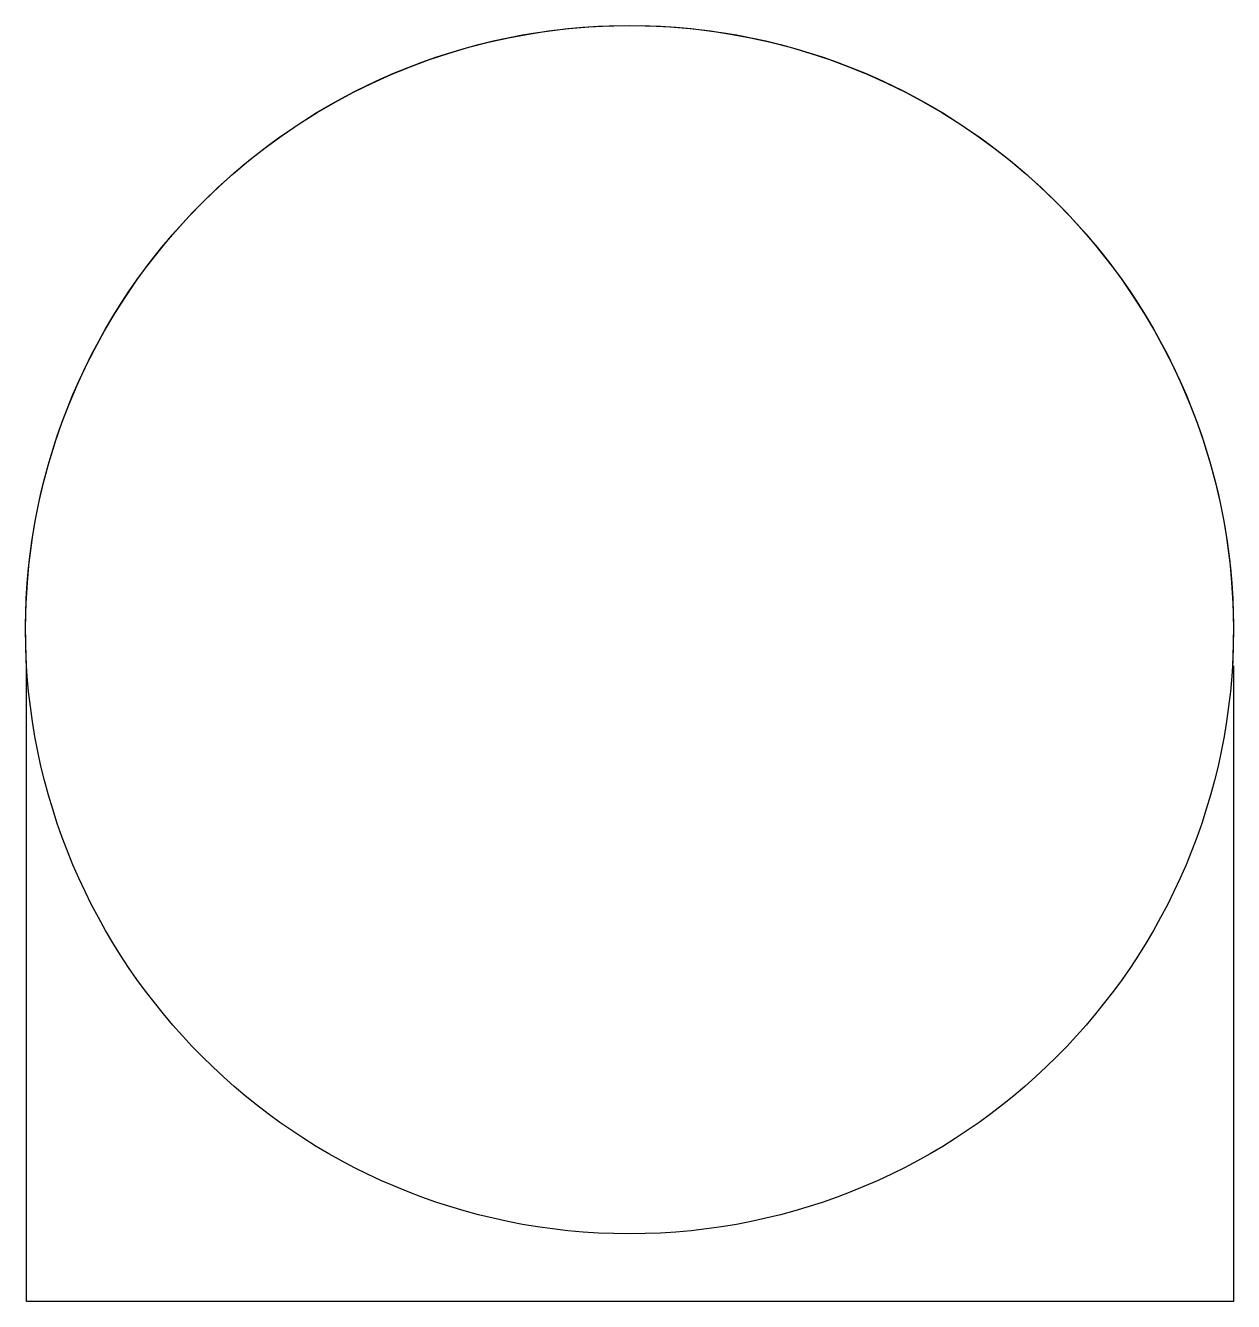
# Model space of a CAD drawing. Header units: millimetres. Extents: x 25 to 75, y -77.8 to -25.
import ezdxf

# ---------------------------------------------------------------- set-up
doc = ezdxf.new("R2010")
doc.units = ezdxf.units.MM
doc.layers.get('0').update_dxf_attribs({"linetype": 'CONTINUOUS'})

msp = doc.modelspace()

# ---------------------------------------------------------------- linework, layer by layer
msp.add_lwpolyline([(25.045, -51.5, -1.061913), (74.955, -51.5), (75, -51.5), (75, -77.801), (25.045, -77.801)], format="xyb", close=True)
msp.add_circle((50, -50), 25)

doc.saveas('drawing.dxf')
